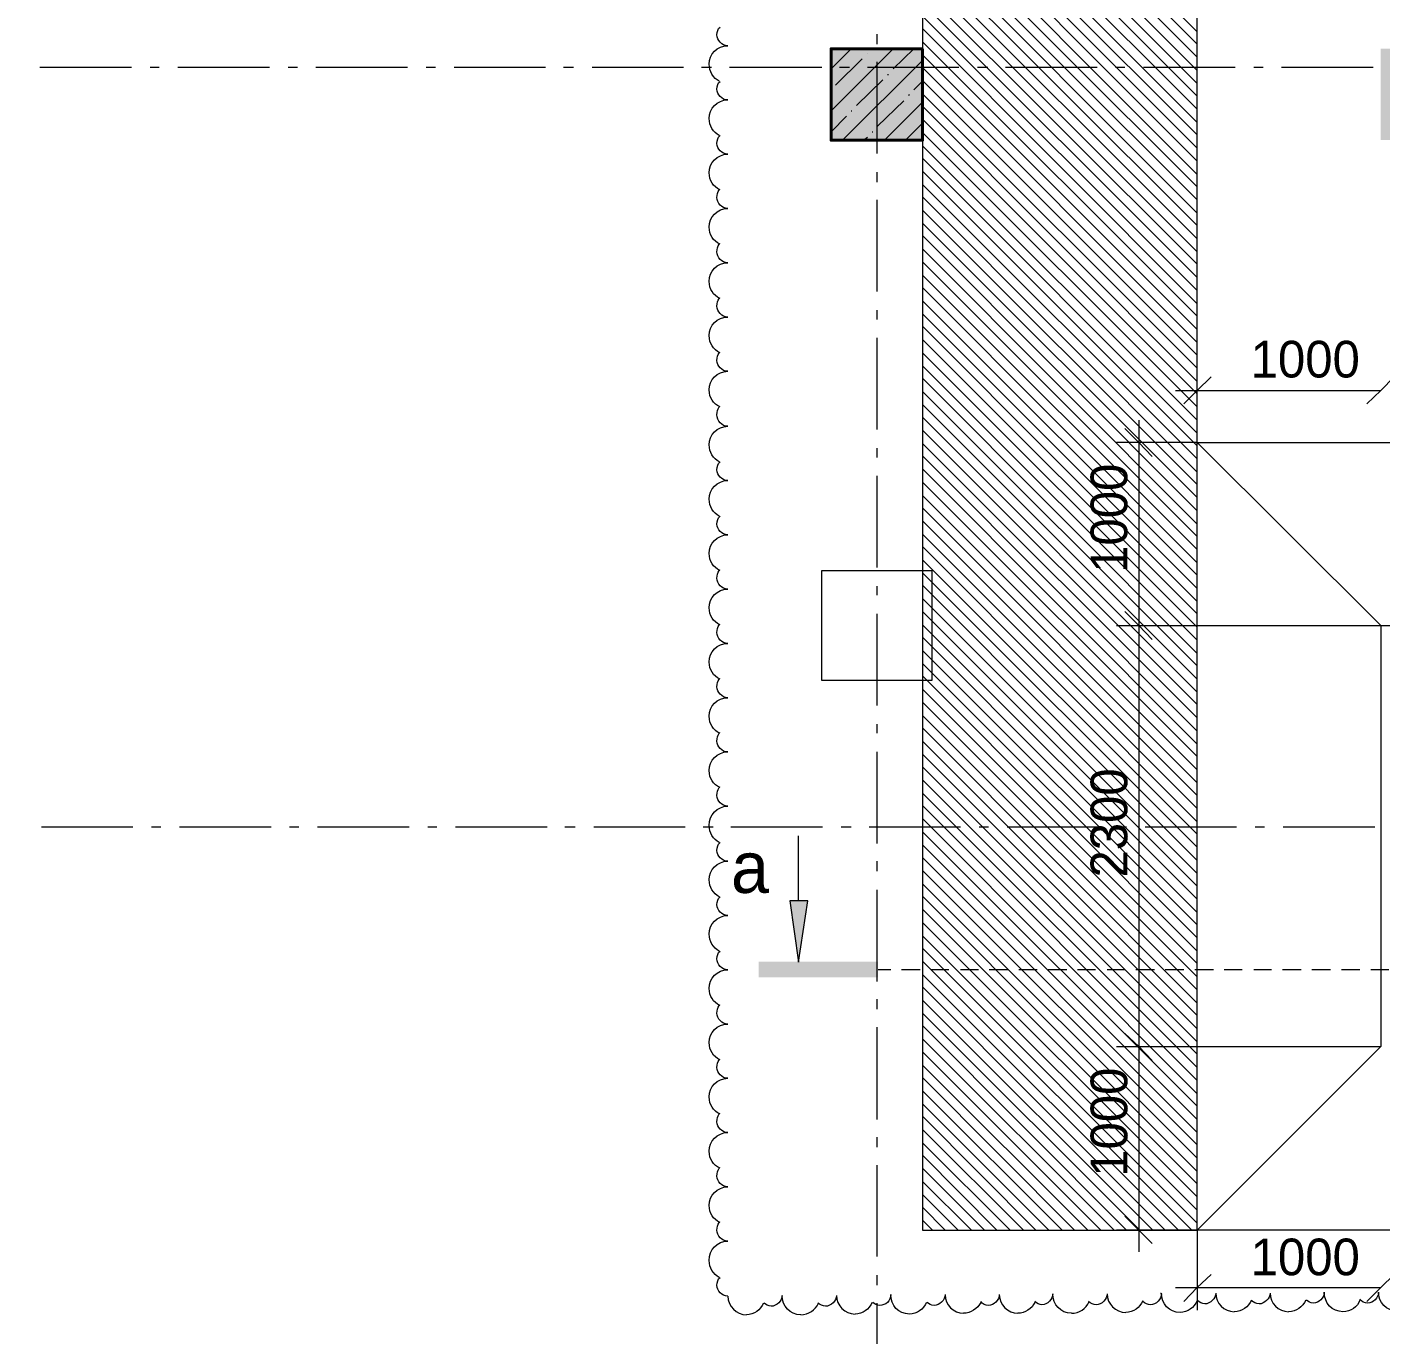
# Model space of a CAD drawing. Header units: millimetres. Extents: x -401725 to 250493, y 305116 to 802890.
# Drawn here: x -375120.402 to -375117.493, y 508976.235 to 508979.047 of the extents above; entities that cross this region are included whole.
import ezdxf

# ---------------------------------------------------------------- set-up
doc = ezdxf.new("R2010")
doc.units = ezdxf.units.MM
doc.layers.add('PDF _Геометрия', color=7, linetype='Continuous', true_color=0x1d1d1d)
doc.layers.add('PDF _Сплошная заливка', color=7, linetype='Continuous', true_color=0xffffff)
doc.layers.add('PDF _Текст', color=7, linetype='Continuous')

msp = doc.modelspace()

# ---------------------------------------------------------------- hatches: boundary and pattern name
at = {"layer": 'PDF _Сплошная заливка', "transparency": 33554559}
msp.add_hatch(color=7, dxfattribs=at).paths.add_polyline_path([(-375118.7271291417, 508977.1593575343), (-375118.7254625428, 508977.1693571273), (-375118.7621277175, 508977.1693571273), (-375118.7621277175, 508977.1576909354), (-375118.7604611187, 508977.1576909354), (-375118.7604611187, 508977.1460247434), (-375118.7587945198, 508977.1460247434), (-375118.7587945198, 508977.1343585515), (-375118.757127921, 508977.1343585515), (-375118.757127921, 508977.1226923596), (-375118.7554613221, 508977.1226923596), (-375118.7554613221, 508977.1110261676), (-375118.7537947233, 508977.1110261676), (-375118.7537947233, 508977.0976933768), (-375118.7521281245, 508977.0976933768), (-375118.7521281245, 508977.0860271849), (-375118.7504615256, 508977.0860271849), (-375118.7504615256, 508977.0743609929), (-375118.7487949267, 508977.0743609929), (-375118.7487949267, 508977.062694801), (-375118.7471283279, 508977.062694801), (-375118.7471283279, 508977.051028609), (-375118.7454617291, 508977.051028609), (-375118.7454617291, 508977.0393624171), (-375118.7437951302, 508977.0493620101), (-375118.7421285313, 508977.0610282021), (-375118.7404619325, 508977.0710277952), (-375118.7387953337, 508977.0826939872), (-375118.7371287348, 508977.0926935803), (-375118.7337955371, 508977.1160259641), (-375118.7321289383, 508977.1260255573), (-375118.7304623394, 508977.1376917492), (-375118.7287957405, 508977.1476913423)])

# ---------------------------------------------------------------- linework, layer by layer
at = {"layer": 'PDF _Геометрия', "color": 7, "lineweight": 9}
for points in [[(-375116.214727137, 508980.5354510808), (-375116.214727137, 508980.8121064899), (-375115.9780701004, 508980.8121064899), (-375115.9780701004, 508982.3620434202), (-375116.8713670839, 508982.3620434202), (-375116.8713670839, 508980.5354510808), (-375129.9025034907, 508980.5354510808), (-375129.9025034907, 508986.5202075506), (-375130.4224823318, 508986.5202075506), (-375130.4224823318, 508984.1769695677), (-375130.742469311, 508984.1769695677), (-375130.742469311, 508983.4686650565), (-375130.5441440478, 508983.4686650565), (-375130.5441440478, 508982.8786890637), (-375130.742469311, 508982.8786890637), (-375130.742469311, 508980.7721081175), (-375130.4224823318, 508980.7721081175), (-375130.4224823318, 508979.4921602008), (-375129.9025034907, 508979.4921602008), (-375129.9025034907, 508979.945475088), (-375118.4779683751, 508979.945475088), (-375118.4779683751, 508976.460616893), (-375117.8879923823, 508976.460616893), (-375117.8879923823, 508979.945475088)], [(-375118.5763943463, 508979.0321178831), (-375118.5763943463, 508979.010452098)], [(-375120.1780619624, 508978.9604507417), (-375120.3747206266, 508978.9604507417)], [(-375120.1180610129, 508978.9604507417), (-375120.1380601991, 508978.9604507417)], [(-375119.8813938037, 508978.9604507417), (-375120.078052468, 508978.9604507417)], [(-375119.8213945497, 508978.9604507417), (-375119.8413937359, 508978.9604507417)], [(-375119.5847273405, 508978.9604507417), (-375119.7813860048, 508978.9604507417)], [(-375119.5247280865, 508978.9604507417), (-375119.5447272726, 508978.9604507417)], [(-375119.2880608772, 508978.9604507417), (-375119.4847195416, 508978.9604507417)], [(-375119.2280616232, 508978.9604507417), (-375119.2497274083, 508978.9604507417)], [(-375118.991394414, 508978.9604507417), (-375119.1880530783, 508978.9604507417)], [(-375118.93139516, 508978.9604507417), (-375118.9530609451, 508978.9604507417)], [(-375118.6947279508, 508978.9604507417), (-375118.8930532139, 508978.9604507417)], [(-375118.6347270014, 508978.9604507417), (-375118.6563927864, 508978.9604507417)], [(-375118.3997280865, 508978.9604507417), (-375118.5963867508, 508978.9604507417)], [(-375118.5763943463, 508978.9721177814), (-375118.5763943463, 508978.7754591171)], [(-375118.3380605382, 508978.9604507417), (-375118.3597263232, 508978.9604507417)], [(-375118.1030616232, 508978.9604507417), (-375118.2997202876, 508978.9604507417)], [(-375118.0430606738, 508978.9604507417), (-375118.06305986, 508978.9604507417)], [(-375117.80639516, 508978.9604507417), (-375118.0030538243, 508978.9604507417)], [(-375117.7463942106, 508978.9604507417), (-375117.7663933968, 508978.9604507417)], [(-375117.5097270014, 508978.9604507417), (-375117.7063856657, 508978.9604507417)], [(-375118.5763943463, 508978.7354514199), (-375118.5763943463, 508978.7137856348)], [(-375118.5763943463, 508978.6754513182), (-375118.5763943463, 508978.4787926539)], [(-375118.5763943463, 508978.4387849567), (-375118.5763943463, 508978.4187857705)], [(-375118.5763943463, 508978.3787840072), (-375118.5763943463, 508978.182125343)], [(-375117.8880601991, 508978.153788924), (-375117.8880601991, 508978.2654510469), (-375117.8880601991, 508978.3137824135)], [(-375117.9347283577, 508978.2654510469), (-375117.4930796626, 508978.2654510469)], [(-375118.0130601991, 508978.2021177475), (-375118.0130601991, 508977.7604690522)], [(-375118.5763943463, 508978.1421176458), (-375118.5763943463, 508978.1221184595)], [(-375117.8880652853, 508978.1537846854), (-375118.0130601991, 508978.1537846854), (-375118.0613915657, 508978.1537846854)], [(-375117.8880601991, 508978.1537846854), (-375116.9430986512, 508978.1537846854), (-375116.9430986512, 508977.7604673568)], [(-375117.8880601991, 508976.4604507417), (-375117.8880601991, 508978.1537151731)], [(-375117.8880228999, 508978.1537685789), (-375117.4930389724, 508977.7604512504), (-375116.943061352, 508977.7604512504), (-375116.943061352, 508976.8554880749)], [(-375118.5763943463, 508978.082117544), (-375118.5763943463, 508977.8854588798)], [(-375118.5763943463, 508977.8454511825), (-375118.5763943463, 508977.8254519964)], [(-375118.5763943463, 508977.7854510808), (-375118.5763943463, 508977.5887924165)], [(-375118.0613915657, 508977.7604512504), (-375118.0130601991, 508977.7604512504), (-375118.0130601991, 508976.8554880749)], [(-375118.0130601991, 508977.7604512504), (-375117.493081358, 508977.7604512504)], [(-375117.4930610129, 508977.7604512504), (-375117.4930610129, 508976.8554880749), (-375117.8880449403, 508976.4605041475)], [(-375118.5763943463, 508977.5487847193), (-375118.5763943463, 508977.5287855331)], [(-375118.5763943463, 508977.4887846176), (-375118.5763943463, 508977.2921259533)], [(-375120.1747270692, 508977.3271177475), (-375120.3713857335, 508977.3271177475)], [(-375120.1147278152, 508977.3271177475), (-375120.1347270014, 508977.3271177475)], [(-375119.878060606, 508977.3271177475), (-375120.0747192703, 508977.3271177475)], [(-375119.818061352, 508977.3271177475), (-375119.8380605382, 508977.3271177475)], [(-375119.5813941428, 508977.3271177475), (-375119.7780528071, 508977.3271177475)], [(-375119.5213948888, 508977.3271177475), (-375119.541394075, 508977.3271177475)], [(-375119.2847276796, 508977.3271177475), (-375119.4813863438, 508977.3271177475)], [(-375119.2247267301, 508977.3271177475), (-375119.2463925152, 508977.3271177475)], [(-375118.9880612164, 508977.3271177475), (-375119.1847198806, 508977.3271177475)], [(-375118.9280619624, 508977.3271177475), (-375118.9497277474, 508977.3271177475)], [(-375118.693061352, 508977.3271177475), (-375118.8897200163, 508977.3271177475)], [(-375118.6313938037, 508977.3271177475), (-375118.6530595887, 508977.3271177475)], [(-375118.3963948888, 508977.3271177475), (-375118.593053553, 508977.3271177475)], [(-375118.3363939393, 508977.3271177475), (-375118.3563931255, 508977.3271177475)], [(-375118.0997267301, 508977.3271177475), (-375118.2963853944, 508977.3271177475)], [(-375118.0397274761, 508977.3271177475), (-375118.0597266623, 508977.3271177475)], [(-375117.8030619624, 508977.3271177475), (-375117.9997206266, 508977.3271177475)], [(-375117.7430610129, 508977.3271177475), (-375117.7630601991, 508977.3271177475)], [(-375117.5063938037, 508977.3271177475), (-375117.703052468, 508977.3271177475)], [(-375118.7447276118, 508977.1687840751), (-375118.7447276118, 508977.3087783784)], [(-375118.5763943463, 508977.2537840072), (-375118.5763943463, 508977.2321182222)], [(-375118.5763943463, 508977.1921181544), (-375118.5763943463, 508976.9954594901)], [(-375118.5763943463, 508976.957117544), (-375118.5763943463, 508976.935451759)], [(-375118.5763943463, 508976.89711829), (-375118.5763943463, 508976.6987930269)], [(-375118.0613915657, 508976.8554516233), (-375118.0130601991, 508976.8554516233), (-375118.0130601991, 508976.4138029281)], [(-375118.0130601991, 508976.8554516233), (-375117.493081358, 508976.8554516233)], [(-375118.5763943463, 508976.6604510808), (-375118.5763943463, 508976.6387852958)], [(-375118.5763943463, 508976.6004518268), (-375118.5763943463, 508976.4037931625)], [(-375117.8880652853, 508976.4604507417), (-375118.0130601991, 508976.4604507417), (-375118.0613915657, 508976.4604507417)], [(-375117.8880601991, 508976.4604456555), (-375117.8880601991, 508976.3371173406), (-375117.8880601991, 508976.2887859739)], [(-375116.5480604704, 508976.4604507417), (-375117.8880059456, 508976.4604507417)], [(-375118.5763943463, 508976.3637846176), (-375118.5763943463, 508976.3421188325)], [(-375117.9347283577, 508976.3371173406), (-375117.4930796626, 508976.3371173406)], [(-375118.5763943463, 508976.3037836681), (-375118.5763943463, 508976.1071250039)]]:
    msp.add_lwpolyline(points, dxfattribs=at)
at = {"layer": 'PDF _Геометрия', "color": 9, "lineweight": 9, "true_color": 0xc3c3c3}
for points in [[(-375117.8880601991, 508979.0371176797), (-375118.478036192, 508979.6287602714)], [(-375117.8880601991, 508979.0104512504), (-375118.478036192, 508979.6004272432)], [(-375117.8880601991, 508978.9821182222), (-375118.478036192, 508979.572094215)], [(-375117.8880601991, 508978.9537843463), (-375118.478036192, 508979.5437603391)], [(-375117.8880601991, 508978.9254513182), (-375118.478036192, 508979.5170939098)], [(-375117.8880601991, 508978.8987848889), (-375118.478036192, 508979.4887608817)], [(-375117.8880601991, 508978.870451013), (-375118.478036192, 508979.4604270058)], [(-375117.8880601991, 508978.8421179848), (-375118.478036192, 508979.4337605765)], [(-375117.8880601991, 508978.8154515555), (-375118.478036192, 508979.4054275483)], [(-375117.8880601991, 508978.7871176797), (-375118.478036192, 508979.3770936725)], [(-375117.8880601991, 508978.7587846515), (-375118.478036192, 508979.3504272432)], [(-375117.8880601991, 508978.7304516233), (-375118.478036192, 508979.322094215)], [(-375117.8880601991, 508978.7037843463), (-375118.478036192, 508979.2937603391)], [(-375117.8880601991, 508978.6754513182), (-375118.478036192, 508979.265427311)], [(-375117.8880601991, 508978.64711829), (-375118.478036192, 508979.2387608817)], [(-375117.8880601991, 508978.620451013), (-375118.478036192, 508979.2104270058)], [(-375117.8880601991, 508978.5921179848), (-375118.478036192, 508979.1820939777)], [(-375117.8880601991, 508978.5637849567), (-375118.478036192, 508979.1554275483)], [(-375117.8880601991, 508978.5371176797), (-375118.478036192, 508979.1270936725)], [(-375117.8880601991, 508978.5087846515), (-375118.478036192, 508979.0987606443)], [(-375117.8880601991, 508978.4804516233), (-375118.478036192, 508979.0704276162)], [(-375117.8880601991, 508978.4521177475), (-375118.478036192, 508979.0437603391)], [(-375117.8880601991, 508978.4254513182), (-375118.478036192, 508979.015427311)], [(-375117.8880601991, 508978.39711829), (-375118.478036192, 508978.9870942829)], [(-375117.8880601991, 508978.3687844141), (-375118.478036192, 508978.9604270058)], [(-375117.8880601991, 508978.3421179848), (-375118.478036192, 508978.9320939777)], [(-375117.8880601991, 508978.3137849567), (-375118.478036192, 508978.9037609495)], [(-375117.8880601991, 508978.2854510808), (-375118.478036192, 508978.8770936725)], [(-375117.8880601991, 508978.2587846515), (-375118.478036192, 508978.8487606443)], [(-375117.8880601991, 508978.2304516233), (-375118.478036192, 508978.8204276162)], [(-375117.8880601991, 508978.2021177475), (-375118.478036192, 508978.7920937403)], [(-375117.8880601991, 508978.1737847193), (-375118.478036192, 508978.765427311)], [(-375117.8880601991, 508978.14711829), (-375118.478036192, 508978.7370942829)], [(-375117.8880601991, 508978.1187844141), (-375118.478036192, 508978.708760407)], [(-375117.8880601991, 508978.090451386), (-375118.478036192, 508978.6820939777)], [(-375117.8880601991, 508978.0637849567), (-375118.478036192, 508978.6537609495)], [(-375117.8880601991, 508978.0354510808), (-375118.478036192, 508978.6254270736)], [(-375117.8880601991, 508978.0071180526), (-375118.478036192, 508978.5987606443)], [(-375117.8880601991, 508977.9787841768), (-375118.478036192, 508978.5704267684)], [(-375117.8880601991, 508977.9521177475), (-375118.478036192, 508978.5420937403)], [(-375117.8880601991, 508977.9237847193), (-375118.478036192, 508978.5137607122)], [(-375117.8880601991, 508977.8954508434), (-375118.478036192, 508978.4870934351)], [(-375117.8880601991, 508977.8687844141), (-375118.478036192, 508978.458760407)], [(-375117.8880601991, 508977.840451386), (-375118.478036192, 508978.4304273788)], [(-375117.8880601991, 508977.8121175101), (-375118.478036192, 508978.4037601018)], [(-375117.8880601991, 508977.7854510808), (-375118.478036192, 508978.3754270736)], [(-375117.8880601991, 508977.7571180526), (-375118.478036192, 508978.3470940455)], [(-375117.8880601991, 508977.7287841768), (-375118.478036192, 508978.3187601696)], [(-375117.8880601991, 508977.7004511486), (-375118.478036192, 508978.2920937403)], [(-375117.8880601991, 508977.6737847193), (-375118.478036192, 508978.2637607122)], [(-375117.8880601991, 508977.6454508434), (-375118.478036192, 508978.2354268363)], [(-375117.8880601991, 508977.6171178153), (-375118.478036192, 508978.208760407)], [(-375117.8880601991, 508977.590451386), (-375118.478036192, 508978.1804273788)], [(-375117.8880601991, 508977.5621175101), (-375118.478036192, 508978.1520935029)], [(-375117.8880601991, 508977.5337844819), (-375118.478036192, 508978.1254270736)], [(-375117.8880601991, 508977.5054514538), (-375118.478036192, 508978.0970940455)], [(-375117.8880601991, 508977.4787841768), (-375118.478036192, 508978.0687601696)], [(-375117.8880601991, 508977.4504511486), (-375118.478036192, 508978.0404271415)], [(-375117.8880601991, 508977.4221181205), (-375118.478036192, 508978.0137607122)], [(-375117.8880601991, 508977.3954508434), (-375118.478036192, 508977.9854268363)], [(-375117.8880601991, 508977.3671178153), (-375118.478036192, 508977.9570938081)], [(-375117.8880601991, 508977.3387847871), (-375118.478036192, 508977.9304273788)], [(-375117.8880601991, 508977.3121175101), (-375118.478036192, 508977.9020935029)], [(-375117.8880601991, 508977.2837844819), (-375118.478036192, 508977.8737604748)], [(-375117.8880601991, 508977.2554514538), (-375118.478036192, 508977.8470940455)], [(-375117.8880601991, 508977.2271175779), (-375118.478036192, 508977.8187601696)], [(-375117.8880601991, 508977.2004511486), (-375118.478036192, 508977.7904271415)], [(-375117.8880601991, 508977.1721181205), (-375118.478036192, 508977.7620941133)], [(-375117.8880601991, 508977.1437842446), (-375118.478036192, 508977.7354268363)], [(-375117.8880601991, 508977.1171178153), (-375118.478036192, 508977.7070938081)], [(-375117.8880601991, 508977.0887847871), (-375118.478036192, 508977.67876078)], [(-375117.8880601991, 508977.0604509113), (-375118.478036192, 508977.6520935029)], [(-375117.8880601991, 508977.0337844819), (-375118.478036192, 508977.6237604748)], [(-375117.8880601991, 508977.0054506061), (-375118.478036192, 508977.5954265989)], [(-375117.8880601991, 508976.9771184257), (-375118.478036192, 508977.5670944185)], [(-375117.8880601991, 508976.9487845498), (-375118.478036192, 508977.5404271415)], [(-375117.8880601991, 508976.9221172727), (-375118.478036192, 508977.5120932656)], [(-375117.8880601991, 508976.8937850923), (-375118.478036192, 508977.4837610851)], [(-375117.8880601991, 508976.8654512165), (-375118.478036192, 508977.4570938081)], [(-375117.8880601991, 508976.8387839394), (-375118.478036192, 508977.4287599323)], [(-375117.8880601991, 508976.810451759), (-375118.478036192, 508977.4004277518)], [(-375117.8880601991, 508976.7821178831), (-375118.478036192, 508977.3737604748)], [(-375117.8880601991, 508976.7537840072), (-375118.478036192, 508977.3454265989)], [(-375117.8880601991, 508976.7271184257), (-375118.478036192, 508977.3170944185)], [(-375117.8880601991, 508976.6987845498), (-375118.478036192, 508977.2887605426)], [(-375117.8880601991, 508976.6704506739), (-375118.478036192, 508977.2620932656)], [(-375117.8880601991, 508976.6437850923), (-375118.478036192, 508977.2337610851)], [(-375117.8880601991, 508976.6154512165), (-375118.478036192, 508977.2054272093)], [(-375117.8880601991, 508976.5871173406), (-375118.478036192, 508977.1787599323)], [(-375117.8880601991, 508976.560451759), (-375118.478036192, 508977.1504277518)], [(-375117.8880601991, 508976.5321178831), (-375118.478036192, 508977.122093876)], [(-375117.8880601991, 508976.5037840072), (-375118.478036192, 508977.0937600001)], [(-375117.8880601991, 508976.4754518268), (-375118.478036192, 508977.0670944185)], [(-375117.8997280865, 508976.4604507417), (-375118.4780378874, 508977.0387605426)], [(-375117.9280619624, 508976.4604507417), (-375118.4780395828, 508977.0104283622)], [(-375117.9563941428, 508976.4604507417), (-375118.4780395828, 508976.9837627806)], [(-375117.9830614198, 508976.4604507417), (-375118.4780412782, 508976.9554306001)], [(-375118.0113952957, 508976.4604507417), (-375118.4780429736, 508976.9270984197)], [(-375118.0397274761, 508976.4604507417), (-375118.4780429736, 508976.9004328381)], [(-375118.0663947531, 508976.4604507417), (-375118.478044669, 508976.8721006576)], [(-375118.094728629, 508976.4604507417), (-375118.4780463644, 508976.8437684772)], [(-375118.1230608094, 508976.4604507417), (-375118.4780463644, 508976.8154362967)], [(-375118.1513946853, 508976.4604507417), (-375118.4780480599, 508976.7887707151)], [(-375118.1780619624, 508976.4604507417), (-375118.4780497553, 508976.7604385347)], [(-375118.2063941428, 508976.4604507417), (-375118.4780497553, 508976.7321063543)], [(-375118.2613952957, 508976.4604507417), (-375118.4780531462, 508976.6771085922)], [(-375118.2347280186, 508976.4604507417), (-375118.4780514507, 508976.7054407726)], [(-375118.2897274761, 508976.4604507417), (-375118.4780531462, 508976.6487764118)], [(-375118.318061352, 508976.4604507417), (-375118.4780548416, 508976.6221108302)], [(-375118.344728629, 508976.4604507417), (-375118.478056537, 508976.5937786497)], [(-375118.3730608094, 508976.4604507417), (-375118.478056537, 508976.5654464692)], [(-375118.4013946853, 508976.4604507417), (-375118.4780582324, 508976.5371142888)], [(-375118.4297268658, 508976.4604507417), (-375118.4780582324, 508976.5104487072)], [(-375118.4563941428, 508976.4604507417), (-375118.4780599278, 508976.4821165267)]]:
    msp.add_lwpolyline(points, dxfattribs=at)
at = {"layer": 'PDF _Геометрия', "color": 1, "lineweight": 9}
for points in [[(-375118.8963948888, 508979.0071146618), (-375118.8963948888, 508979.0071146618)], [(-375118.8963948888, 508978.8904485038), (-375118.8963948888, 508978.8904485038)], [(-375118.8963948888, 508978.773781498), (-375118.8963948888, 508978.773781498)], [(-375118.8963948888, 508978.6571144923), (-375118.8963948888, 508978.6571144923)], [(-375118.8963948888, 508978.5404483342), (-375118.8963948888, 508978.5404483342)], [(-375118.8963948888, 508978.4237813285), (-375118.8963948888, 508978.4237813285)], [(-375118.8963948888, 508978.3071151704), (-375118.8963948888, 508978.3071151704)], [(-375118.8963948888, 508978.1887815658), (-375118.8963948888, 508978.1887815658)], [(-375118.8963948888, 508978.0721145601), (-375118.8963948888, 508978.0721145601)], [(-375118.8963948888, 508977.9554475544), (-375118.8963948888, 508977.9554475544)], [(-375118.8963948888, 508977.8387813963), (-375118.8963948888, 508977.8387813963)], [(-375118.8963948888, 508977.7221143905), (-375118.8963948888, 508977.7221143905)], [(-375118.8963948888, 508977.6054482325), (-375118.8963948888, 508977.6054482325)], [(-375118.8963948888, 508977.4887812267), (-375118.8963948888, 508977.4887812267)], [(-375118.8963948888, 508977.372114221), (-375118.8963948888, 508977.372114221)], [(-375118.8963948888, 508977.2537814641), (-375118.8963948888, 508977.2537814641)], [(-375118.8963948888, 508977.1371144584), (-375118.8963948888, 508977.1371144584)], [(-375118.8963948888, 508977.0204483003), (-375118.8963948888, 508977.0204483003)], [(-375118.8963948888, 508976.9037812946), (-375118.8963948888, 508976.9037812946)], [(-375118.8963948888, 508976.7871142888), (-375118.8963948888, 508976.7871142888)], [(-375118.8963948888, 508976.6704489785), (-375118.8963948888, 508976.6704489785)], [(-375118.8963948888, 508976.5537819727), (-375118.8963948888, 508976.5537819727)], [(-375118.8963948888, 508976.437114967), (-375118.8963948888, 508976.437114967)], [(-375118.8963914979, 508976.3187830578), (-375118.8963914979, 508976.3187830578)], [(-375118.5463921761, 508976.3221179509), (-375118.5463921761, 508976.3221179509)]]:
    msp.add_lwpolyline(points, dxfattribs=at)
at = {"layer": 'PDF _Геометрия', "lineweight": 9}
for points in [[(-375118.6747270692, 508978.957117544), (-375118.6313954991, 508979.0004491141)], [(-375118.6747270692, 508978.8671178153), (-375118.5413991612, 508979.0004457233)], [(-375118.6647274761, 508978.9221181205), (-375118.6080631152, 508978.9787824813)], [(-375118.6497280865, 508978.8037845159), (-375118.4780684049, 508978.9754441974)], [(-375118.5963935324, 508978.9904512165), (-375118.5963935324, 508978.9904512165)], [(-375118.541394075, 508978.957117544), (-375118.496395906, 508979.0004491141)], [(-375118.6197276118, 508978.8787840072), (-375118.5630632509, 508978.9337817693)], [(-375118.5530619624, 508978.945451352), (-375118.5513953635, 508978.945451352)], [(-375118.4963942106, 508978.9121176797), (-375118.4780616232, 508978.930450267)], [(-375118.5747277474, 508978.8337841429), (-375118.5180633865, 508978.8887819049)], [(-375118.5080604025, 508978.9004514877), (-375118.5063938037, 508978.9021180866)], [(-375118.6313938037, 508978.8671178153), (-375118.6297272049, 508978.8671178153)], [(-375118.5597283577, 508978.8037845159), (-375118.4780650141, 508978.8854478595)], [(-375118.6747270692, 508978.8221179509), (-375118.6413950922, 508978.8554499279)], [(-375118.5147284933, 508978.8037845159), (-375118.4780633186, 508978.8404496906)], [(-375118.6047282221, 508978.8037845159), (-375118.5963952278, 508978.8104509113)], [(-375118.5863939393, 508978.8221179509), (-375118.5847273405, 508978.8221179509)]]:
    msp.add_lwpolyline(points, dxfattribs=at)
at = {"layer": 'PDF _Геометрия', "color": 7, "lineweight": 40}
msp.add_lwpolyline([(-375118.4780616232, 508979.0004508095), (-375118.6747202876, 508979.0004508095), (-375118.6747202876, 508978.8037921453), (-375118.4780616232, 508978.8037921453)], close=True, dxfattribs=at)
at = {"layer": 'PDF _Геометрия', "color": 7, "lineweight": 18}
for points in [[(-375117.8580614198, 508978.2954498262), (-375117.8880601991, 508978.2654510469), (-375117.9163923796, 508978.2371188665)], [(-375117.4647288325, 508978.2954498262), (-375117.4930610129, 508978.2654510469), (-375117.5230597922, 508978.2371188665)], [(-375117.9847280186, 508978.1237859061), (-375118.0130601991, 508978.1537846854), (-375118.0430589784, 508978.1837834647)], [(-375117.9847280186, 508977.7304524711), (-375118.0130601991, 508977.7604512504), (-375118.0430589784, 508977.7904500297)], [(-375117.9847280186, 508976.825452844), (-375118.0130601991, 508976.8554516233), (-375118.0430589784, 508976.8837838038)], [(-375117.9847280186, 508976.4321185613), (-375118.0130601991, 508976.4604507417), (-375118.0430589784, 508976.490449521)], [(-375117.8580614198, 508976.365449521), (-375117.8880601991, 508976.3371173406), (-375117.9163923796, 508976.3071185613)], [(-375117.4647288325, 508976.365449521), (-375117.4930610129, 508976.3371173406), (-375117.5230597922, 508976.3071185613)]]:
    msp.add_lwpolyline(points, dxfattribs=at)
at = {"layer": 'PDF _Геометрия', "color": 7, "lineweight": 9}
for points in [[(-375118.4580607417, 508977.8787840072), (-375118.4580607417, 508977.6421269706), (-375118.6947177783, 508977.6421269706), (-375118.6947177783, 508977.8787840072)], [(-375118.7247267301, 508977.1687840751), (-375118.7630585037, 508977.1687840751), (-375118.7447259163, 508977.0371227659)]]:
    msp.add_lwpolyline(points, close=True, dxfattribs=at)
at = {"layer": 'PDF _Геометрия', "color": 8, "lineweight": 9, "true_color": 0x808080}
for points in [[(-375118.5463938715, 508977.0204508434), (-375118.5730594531, 508977.0204508434)], [(-375118.4830614198, 508977.0204508434), (-375118.5230597922, 508977.0204508434)], [(-375118.4213938715, 508977.0204508434), (-375118.4597256451, 508977.0204508434)], [(-375118.3580614198, 508977.0204508434), (-375118.3963931933, 508977.0204508434)], [(-375118.2947272726, 508977.0204508434), (-375118.3347256451, 508977.0204508434)], [(-375118.231394821, 508977.0204508434), (-375118.2713931933, 508977.0204508434)], [(-375118.1680606738, 508977.0204508434), (-375118.2080590462, 508977.0204508434)], [(-375118.106394821, 508977.0204508434), (-375118.1447265945, 508977.0204508434)], [(-375118.0430606738, 508977.0204508434), (-375118.0813924473, 508977.0204508434)], [(-375117.9797282221, 508977.0204508434), (-375118.0197265945, 508977.0204508434)], [(-375117.916394075, 508977.0204508434), (-375117.9563924473, 508977.0204508434)], [(-375117.8530616232, 508977.0204508434), (-375117.8930599957, 508977.0204508434)], [(-375117.791394075, 508977.0204508434), (-375117.8297258485, 508977.0204508434)], [(-375117.7280616232, 508977.0204508434), (-375117.7663933968, 508977.0204508434)], [(-375117.6647274761, 508977.0204508434), (-375117.7047258485, 508977.0204508434)], [(-375117.6013950244, 508977.0204508434), (-375117.6413933968, 508977.0204508434)], [(-375117.5380608772, 508977.0204508434), (-375117.5780592497, 508977.0204508434)], [(-375117.4763950244, 508977.0204508434), (-375117.5147267979, 508977.0204508434)]]:
    msp.add_lwpolyline(points, dxfattribs=at)
at = {"layer": 'PDF _Геометрия', "color": 1, "lineweight": 9}
for centre, radius, start, end in [((-375118.8558402634, 508976.3193359199), 0.04055500310806002, 180.7811033107729, 269.2188966892271), ((-375118.7398688609, 508976.3208907395), 0.04210629606916252, 270.1942341033404, 336.0284498208824), ((-375118.6225062519, 508976.3210042142), 0.04055500310806872, 180.7811033107729, 269.2188966892271), ((-375118.3891739358, 508976.3226708131), 0.04055500310844339, 180.7811033107729, 269.2188966892271), ((-375118.2725069301, 508976.3226708131), 0.04055500310769002, 180.7811033107729, 269.2188966858923), ((-375118.1582021264, 508976.3242239372), 0.04210629606674658, 270.1942341000054, 336.0284498239299), ((-375118.0408395174, 508976.3243374119), 0.04055500310872355, 180.7811033107729, 269.2188966858923), ((-375117.8075072013, 508976.3260040107), 0.04055500310909817, 180.7811033141077, 269.2188966858923), ((-375117.6908401956, 508976.3260040107), 0.04055500310834125, 180.7811033107729, 269.2188966858923)]:
    msp.add_arc(centre, radius, start, end, dxfattribs=at)
for points in [[(-375118.9197272726, 508979.0304470457), (-375118.9197272726, 508979.0371134411), (-375118.9180606738, 508979.0437798365), (-375118.9130608772, 508979.0471130342)], [(-375118.9363932612, 508978.9671162894), (-375118.9363932612, 508978.9887820745), (-375118.9197272726, 508979.0071146618), (-375118.8963948888, 508979.0071146618)], [(-375118.8963948888, 508979.0071146618), (-375118.9097276796, 508979.0071146618), (-375118.9197272726, 508979.0187808538), (-375118.9197272726, 508979.0304470457)], [(-375118.9147274761, 508978.9304511147), (-375118.9280602669, 508978.9371175101), (-375118.9363932612, 508978.9521168998), (-375118.9363932612, 508978.9671162894)], [(-375118.9197272726, 508978.9137808877), (-375118.9197272726, 508978.9204472831), (-375118.9180606738, 508978.9271136785), (-375118.9130608772, 508978.9304468762)], [(-375118.9363932612, 508978.8504501313), (-375118.9363932612, 508978.8721159164), (-375118.9197272726, 508978.8904485038), (-375118.8963948888, 508978.8904485038)], [(-375118.8963948888, 508978.8904485038), (-375118.9097276796, 508978.8904485038), (-375118.9197272726, 508978.9021146957), (-375118.9197272726, 508978.9137808877)], [(-375118.9147274761, 508978.8137849567), (-375118.9280602669, 508978.820451352), (-375118.9363932612, 508978.8354507417), (-375118.9363932612, 508978.8504501313)], [(-375118.9197272726, 508978.7971138819), (-375118.9197272726, 508978.8037802773), (-375118.9180606738, 508978.8104466727), (-375118.9130608772, 508978.8137798704)], [(-375118.9363932612, 508978.7337831256), (-375118.9363932612, 508978.7554489106), (-375118.9197272726, 508978.773781498), (-375118.8963948888, 508978.773781498)], [(-375118.8963948888, 508978.773781498), (-375118.9097276796, 508978.773781498), (-375118.9197272726, 508978.7854476899), (-375118.9197272726, 508978.7971138819)], [(-375118.9130608772, 508978.6971179509), (-375118.9280602669, 508978.7037843463), (-375118.9363932612, 508978.7171171371), (-375118.9363932612, 508978.7337831256)], [(-375118.9197272726, 508978.6804468762), (-375118.9197272726, 508978.6871132716), (-375118.9180606738, 508978.6921130681), (-375118.9147274761, 508978.6971128646)], [(-375118.9363932612, 508978.6171161199), (-375118.9363932612, 508978.6387819049), (-375118.9197272726, 508978.6571144923), (-375118.8963948888, 508978.6571144923)], [(-375118.8963948888, 508978.6571144923), (-375118.9097276796, 508978.6571144923), (-375118.9197272726, 508978.6687806842), (-375118.9197272726, 508978.6804468762)], [(-375118.9130608772, 508978.5804509452), (-375118.9280602669, 508978.5871173406), (-375118.9363932612, 508978.6004501313), (-375118.9363932612, 508978.6171161199)], [(-375118.9197272726, 508978.5637807181), (-375118.9197272726, 508978.5704471135), (-375118.9180606738, 508978.5754469101), (-375118.9147274761, 508978.5804467066)], [(-375118.9363932612, 508978.5004499618), (-375118.9363932612, 508978.5221157469), (-375118.9197272726, 508978.5404483342), (-375118.8963948888, 508978.5404483342)], [(-375118.8963948888, 508978.5404483342), (-375118.9097276796, 508978.5404483342), (-375118.9197272726, 508978.5521145262), (-375118.9197272726, 508978.5637807181)], [(-375118.9130608772, 508978.4637847871), (-375118.9280602669, 508978.4704511825), (-375118.9363932612, 508978.4837839733), (-375118.9363932612, 508978.5004499618)], [(-375118.9197272726, 508978.4471137124), (-375118.9197272726, 508978.4537801078), (-375118.9180606738, 508978.4587799043), (-375118.9147274761, 508978.4637797009)], [(-375118.9363932612, 508978.3837829561), (-375118.9363932612, 508978.4054487411), (-375118.9197272726, 508978.4237813285), (-375118.8963948888, 508978.4237813285)], [(-375118.8963948888, 508978.4237813285), (-375118.9097276796, 508978.4237813285), (-375118.9197272726, 508978.4354475204), (-375118.9197272726, 508978.4471137124)], [(-375118.9130608772, 508978.3471177814), (-375118.9280602669, 508978.3537841768), (-375118.9363932612, 508978.3671169676), (-375118.9363932612, 508978.3837829561)], [(-375118.9197272726, 508978.3304475544), (-375118.9197272726, 508978.3371139497), (-375118.9180606738, 508978.3421137463), (-375118.9147274761, 508978.3471135428)], [(-375118.9363932612, 508978.267116798), (-375118.9363932612, 508978.2887825831), (-375118.9197272726, 508978.3071151704), (-375118.8963948888, 508978.3071151704)], [(-375118.8963948888, 508978.3071151704), (-375118.9097276796, 508978.3071151704), (-375118.9197272726, 508978.3187813624), (-375118.9197272726, 508978.3304475544)], [(-375118.9130608772, 508978.2304516233), (-375118.9280602669, 508978.2371180187), (-375118.9363932612, 508978.2504508095), (-375118.9363932612, 508978.267116798)], [(-375118.9197272726, 508978.2137805486), (-375118.9197272726, 508978.220446944), (-375118.9180606738, 508978.2254467405), (-375118.9147274761, 508978.2304465371)], [(-375118.8963948888, 508978.1887815658), (-375118.9097276796, 508978.1887815658), (-375118.9197272726, 508978.2004477578), (-375118.9197272726, 508978.2137805486)], [(-375118.9363932612, 508978.1487831934), (-375118.9363932612, 508978.1704489785), (-375118.9197272726, 508978.1887815658), (-375118.8963948888, 508978.1887815658)], [(-375118.9147274761, 508978.1121180187), (-375118.9280602669, 508978.1187844141), (-375118.9363932612, 508978.1337838038), (-375118.9363932612, 508978.1487831934)], [(-375118.9197272726, 508978.095446944), (-375118.9197272726, 508978.1021133394), (-375118.9180606738, 508978.1087797348), (-375118.9130608772, 508978.1121129325)], [(-375118.8963948888, 508978.0721145601), (-375118.9097276796, 508978.0721145601), (-375118.9197272726, 508978.083780752), (-375118.9197272726, 508978.095446944)], [(-375118.9363932612, 508978.0321161877), (-375118.9363932612, 508978.0537819727), (-375118.9197272726, 508978.0721145601), (-375118.8963948888, 508978.0721145601)], [(-375118.9147274761, 508977.995451013), (-375118.9280602669, 508978.0021174084), (-375118.9363932612, 508978.017116798), (-375118.9363932612, 508978.0321161877)], [(-375118.9197272726, 508977.9787799382), (-375118.9197272726, 508977.9854463337), (-375118.9180606738, 508977.992112729), (-375118.9130608772, 508977.9954459267)], [(-375118.8963948888, 508977.9554475544), (-375118.9097276796, 508977.9554475544), (-375118.9197272726, 508977.9671137463), (-375118.9197272726, 508977.9787799382)], [(-375118.9363932612, 508977.9154491819), (-375118.9363932612, 508977.937114967), (-375118.9197272726, 508977.9554475544), (-375118.8963948888, 508977.9554475544)], [(-375118.9130608772, 508977.8787840072), (-375118.9280602669, 508977.8854504026), (-375118.9363932612, 508977.8987831934), (-375118.9363932612, 508977.9154491819)], [(-375118.9197272726, 508977.8621137802), (-375118.9197272726, 508977.8687801756), (-375118.9180606738, 508977.8737799721), (-375118.9147274761, 508977.8787797687)], [(-375118.8963948888, 508977.8387813963), (-375118.9097276796, 508977.8387813963), (-375118.9197272726, 508977.8504475883), (-375118.9197272726, 508977.8621137802)], [(-375118.9363932612, 508977.7987830239), (-375118.9363932612, 508977.820448809), (-375118.9197272726, 508977.8387813963), (-375118.8963948888, 508977.8387813963)], [(-375118.9130608772, 508977.7621178492), (-375118.9280602669, 508977.7687842446), (-375118.9363932612, 508977.7821170354), (-375118.9363932612, 508977.7987830239)], [(-375118.9197272726, 508977.7454467744), (-375118.9197272726, 508977.7521131698), (-375118.9180606738, 508977.7571129664), (-375118.9147274761, 508977.762112763)], [(-375118.8963948888, 508977.7221143905), (-375118.9097276796, 508977.7221143905), (-375118.9197272726, 508977.7337805825), (-375118.9197272726, 508977.7454467744)], [(-375118.9363932612, 508977.6821160181), (-375118.9363932612, 508977.7037818032), (-375118.9197272726, 508977.7221143905), (-375118.8963948888, 508977.7221143905)], [(-375118.9130608772, 508977.6454508434), (-375118.9280602669, 508977.6521172388), (-375118.9363932612, 508977.6654500297), (-375118.9363932612, 508977.6821160181)], [(-375118.9197272726, 508977.6287806164), (-375118.9197272726, 508977.6354470118), (-375118.9180606738, 508977.6404468084), (-375118.9147274761, 508977.6454466049)], [(-375118.8963948888, 508977.6054482325), (-375118.9097276796, 508977.6054482325), (-375118.9197272726, 508977.6171144245), (-375118.9197272726, 508977.6287806164)], [(-375118.9363932612, 508977.5654498601), (-375118.9363932612, 508977.5871156452), (-375118.9197272726, 508977.6054482325), (-375118.8963948888, 508977.6054482325)], [(-375118.9130608772, 508977.5287846854), (-375118.9280602669, 508977.5354510808), (-375118.9363932612, 508977.5487838716), (-375118.9363932612, 508977.5654498601)], [(-375118.9197272726, 508977.5121136106), (-375118.9197272726, 508977.518780006), (-375118.9180606738, 508977.5237798026), (-375118.9147274761, 508977.5287795991)], [(-375118.8963948888, 508977.4887812267), (-375118.9097276796, 508977.4887812267), (-375118.9197272726, 508977.5004474187), (-375118.9197272726, 508977.5121136106)], [(-375118.9363932612, 508977.4487828544), (-375118.9363932612, 508977.4704486394), (-375118.9197272726, 508977.4887812267), (-375118.8963948888, 508977.4887812267)], [(-375118.9130608772, 508977.4121176797), (-375118.9280602669, 508977.4187840751), (-375118.9363932612, 508977.4321168659), (-375118.9363932612, 508977.4487828544)], [(-375118.9197272726, 508977.3954466049), (-375118.9197272726, 508977.4021130003), (-375118.9180606738, 508977.4071127968), (-375118.9147274761, 508977.4121125934)], [(-375118.8963948888, 508977.372114221), (-375118.9097276796, 508977.372114221), (-375118.9197272726, 508977.383780413), (-375118.9197272726, 508977.3954466049)], [(-375118.9363932612, 508977.3304492498), (-375118.9363932612, 508977.3537816337), (-375118.9197272726, 508977.372114221), (-375118.8963948888, 508977.372114221)], [(-375118.9147274761, 508977.2937840751), (-375118.9280602669, 508977.3004504705), (-375118.9363932612, 508977.3154498601), (-375118.9363932612, 508977.3304492498)], [(-375118.9197272726, 508977.277113848), (-375118.9197272726, 508977.2837802434), (-375118.9180606738, 508977.2904466388), (-375118.9130608772, 508977.2937798365)], [(-375118.8963948888, 508977.2537814641), (-375118.9097276796, 508977.2537814641), (-375118.9197272726, 508977.265447656), (-375118.9197272726, 508977.277113848)], [(-375118.9363932612, 508977.2137830917), (-375118.9363932612, 508977.2354488767), (-375118.9197272726, 508977.2537814641), (-375118.8963948888, 508977.2537814641)], [(-375118.9147274761, 508977.177117917), (-375118.9280602669, 508977.1837843124), (-375118.9363932612, 508977.198783702), (-375118.9363932612, 508977.2137830917)], [(-375118.9197272726, 508977.1604468423), (-375118.9197272726, 508977.1671132377), (-375118.9180606738, 508977.1737796331), (-375118.9130608772, 508977.1771128307)], [(-375118.8963948888, 508977.1371144584), (-375118.9097276796, 508977.1371144584), (-375118.9197272726, 508977.1487806503), (-375118.9197272726, 508977.1604468423)], [(-375118.9363932612, 508977.0971160859), (-375118.9363932612, 508977.118781871), (-375118.9197272726, 508977.1371144584), (-375118.8963948888, 508977.1371144584)], [(-375118.9147274761, 508977.0604509113), (-375118.9280602669, 508977.0671173066), (-375118.9363932612, 508977.0821166963), (-375118.9363932612, 508977.0971160859)], [(-375118.9197272726, 508977.0437806842), (-375118.9197272726, 508977.0504470796), (-375118.9180606738, 508977.057113475), (-375118.9130608772, 508977.0604466727)], [(-375118.8963948888, 508977.0204483003), (-375118.9097276796, 508977.0204483003), (-375118.9197272726, 508977.0321144923), (-375118.9197272726, 508977.0437806842)], [(-375118.9363932612, 508976.9804499279), (-375118.9363932612, 508977.002115713), (-375118.9197272726, 508977.0204483003), (-375118.8963948888, 508977.0204483003)], [(-375118.9130608772, 508976.9437847532), (-375118.9280602669, 508976.9504511486), (-375118.9363932612, 508976.9637839394), (-375118.9363932612, 508976.9804499279)], [(-375118.9197272726, 508976.9271136785), (-375118.9197272726, 508976.9337800739), (-375118.9180606738, 508976.9387798704), (-375118.9147274761, 508976.943779667)], [(-375118.8963948888, 508976.9037812946), (-375118.9097276796, 508976.9037812946), (-375118.9197272726, 508976.9154474865), (-375118.9197272726, 508976.9271136785)], [(-375118.9363932612, 508976.8637829222), (-375118.9363932612, 508976.8854487072), (-375118.9197272726, 508976.9037812946), (-375118.8963948888, 508976.9037812946)], [(-375118.9130608772, 508976.8271177475), (-375118.9280602669, 508976.8337841429), (-375118.9363932612, 508976.8471169337), (-375118.9363932612, 508976.8637829222)], [(-375118.9197272726, 508976.8104466727), (-375118.9197272726, 508976.8171130681), (-375118.9180606738, 508976.8221128646), (-375118.9147274761, 508976.8271126612)], [(-375118.8963948888, 508976.7871142888), (-375118.9097276796, 508976.7871142888), (-375118.9197272726, 508976.7987804807), (-375118.9197272726, 508976.8104466727)], [(-375118.9363932612, 508976.7471159164), (-375118.9363932612, 508976.7687817015), (-375118.9197272726, 508976.7871142888), (-375118.8963948888, 508976.7871142888)], [(-375118.9130608772, 508976.7104507417), (-375118.9280602669, 508976.7171171371), (-375118.9363932612, 508976.7304499279), (-375118.9363932612, 508976.7471159164)], [(-375118.9197272726, 508976.6937813624), (-375118.9197272726, 508976.7004477578), (-375118.9180606738, 508976.7054475544), (-375118.9147274761, 508976.7104473509)], [(-375118.8963948888, 508976.6704489785), (-375118.9097276796, 508976.6704489785), (-375118.9197272726, 508976.6821151704), (-375118.9197272726, 508976.6937813624)], [(-375118.9363932612, 508976.6304506061), (-375118.9363932612, 508976.6521163911), (-375118.9197272726, 508976.6704489785), (-375118.8963948888, 508976.6704489785)], [(-375118.9130608772, 508976.5937854314), (-375118.9280602669, 508976.6004518268), (-375118.9363932612, 508976.6137846176), (-375118.9363932612, 508976.6304506061)], [(-375118.9197272726, 508976.5771143566), (-375118.9197272726, 508976.583780752), (-375118.9180606738, 508976.5887805486), (-375118.9147274761, 508976.5937803451)], [(-375118.8963948888, 508976.5537819727), (-375118.9097276796, 508976.5537819727), (-375118.9197272726, 508976.5654481647), (-375118.9197272726, 508976.5771143566)], [(-375118.9363932612, 508976.5137836004), (-375118.9363932612, 508976.5354493854), (-375118.9197272726, 508976.5537819727), (-375118.8963948888, 508976.5537819727)], [(-375118.9130608772, 508976.4771184257), (-375118.9280602669, 508976.4837848211), (-375118.9363932612, 508976.4971176118), (-375118.9363932612, 508976.5137836004)], [(-375118.9197272726, 508976.4604473509), (-375118.9197272726, 508976.4671137463), (-375118.9180606738, 508976.4721135428), (-375118.9147274761, 508976.4771133394)], [(-375118.8963948888, 508976.437114967), (-375118.9097276796, 508976.437114967), (-375118.9197272726, 508976.4487811589), (-375118.9197272726, 508976.4604473509)], [(-375118.9363932612, 508976.3954499958), (-375118.9363932612, 508976.4187823797), (-375118.9197272726, 508976.437114967), (-375118.8963948888, 508976.437114967)], [(-375118.9147274761, 508976.3587848211), (-375118.9280602669, 508976.3654512165), (-375118.9363932612, 508976.3804506061), (-375118.9363932612, 508976.3954499958)], [(-375118.9197238818, 508976.3421154417), (-375118.9197238818, 508976.3487818371), (-375118.918057283, 508976.3554482325), (-375118.9130574864, 508976.3587814302)], [(-375118.8963914979, 508976.3187830578), (-375118.9097242887, 508976.3187830578), (-375118.9197238818, 508976.3304492498), (-375118.9197238818, 508976.3421154417)], [(-375118.8197279508, 508976.3037836681), (-375118.8263943463, 508976.2887842785), (-375118.839727137, 508976.2787846854), (-375118.8563931255, 508976.2787846854)], [(-375118.8030568761, 508976.2971172727), (-375118.8097232715, 508976.2971172727), (-375118.814723068, 508976.3004504705), (-375118.8180562657, 508976.3037836681)], [(-375118.7797244922, 508976.3204496566), (-375118.7797244922, 508976.3087834647), (-375118.7913906841, 508976.2971172727), (-375118.8030568761, 508976.2971172727)], [(-375118.7397261198, 508976.2787846854), (-375118.7630585037, 508976.2787846854), (-375118.7797244922, 508976.2971172727), (-375118.7797244922, 508976.3204496566)], [(-375118.6863898703, 508976.2971189682), (-375118.6930562657, 508976.2971189682), (-375118.6980560623, 508976.3004521659), (-375118.7030558588, 508976.3037853636)], [(-375118.6630574864, 508976.320451352), (-375118.6630574864, 508976.3087851601), (-375118.6747236784, 508976.2971189682), (-375118.6863898703, 508976.2971189682)], [(-375118.5863939393, 508976.3054519624), (-375118.5930603347, 508976.2904525727), (-375118.6063931255, 508976.2804529797), (-375118.623059114, 508976.2804529797)], [(-375118.56972456, 508976.2987855671), (-375118.5763909554, 508976.2987855671), (-375118.5813907519, 508976.3021187647), (-375118.5847239497, 508976.3054519624)], [(-375118.5463921761, 508976.3221179509), (-375118.5463921761, 508976.3087851601), (-375118.558058368, 508976.2987855671), (-375118.56972456, 508976.2987855671)], [(-375118.5063938037, 508976.2804529797), (-375118.5297261876, 508976.2804529797), (-375118.5463921761, 508976.2987855671), (-375118.5463921761, 508976.3221179509)], [(-375118.469728629, 508976.3054519624), (-375118.4763950244, 508976.2904525727), (-375118.4897278152, 508976.2804529797), (-375118.5063938037, 508976.2804529797)], [(-375118.4530575543, 508976.2987855671), (-375118.4597239497, 508976.2987855671), (-375118.4647237462, 508976.3021187647), (-375118.4680569439, 508976.3054519624)], [(-375118.4297251704, 508976.3221179509), (-375118.4297251704, 508976.310451759), (-375118.4413913623, 508976.2987855671), (-375118.4530575543, 508976.2987855671)], [(-375118.3530616232, 508976.3054519624), (-375118.3597280186, 508976.2921191716), (-375118.3747274083, 508976.2821195785), (-375118.3897267979, 508976.2821195785)], [(-375118.3363905485, 508976.2987855671), (-375118.3430569439, 508976.2987855671), (-375118.3497233393, 508976.3021187647), (-375118.353056537, 508976.3071185613)], [(-375118.3130581646, 508976.3221179509), (-375118.3130581646, 508976.310451759), (-375118.3247243565, 508976.2987855671), (-375118.3363905485, 508976.2987855671)], [(-375118.2363946175, 508976.3054519624), (-375118.2430610129, 508976.2921191716), (-375118.2580604025, 508976.2821195785), (-375118.2730597922, 508976.2821195785)], [(-375118.2213901416, 508976.3004504705), (-375118.2263899382, 508976.3004504705), (-375118.2330563336, 508976.3037836681), (-375118.2363895312, 508976.3071168659)], [(-375118.1980577577, 508976.3237828544), (-375118.1980577577, 508976.3121166624), (-375118.2097239497, 508976.3004504705), (-375118.2213901416, 508976.3004504705)], [(-375118.1580593853, 508976.2821178831), (-375118.1813917692, 508976.2821178831), (-375118.1980577577, 508976.3004504705), (-375118.1980577577, 508976.3237828544)], [(-375118.1047231358, 508976.3004521659), (-375118.1113895312, 508976.3004521659), (-375118.1163893278, 508976.3037853636), (-375118.1213891243, 508976.3071185613)], [(-375118.0813907519, 508976.3237845498), (-375118.0813907519, 508976.3121183578), (-375118.0930569439, 508976.3004521659), (-375118.1047231358, 508976.3004521659)], [(-375118.0047272049, 508976.3087851601), (-375118.0113936003, 508976.2937857705), (-375118.0247263911, 508976.2837861774), (-375118.0413923796, 508976.2837861774)], [(-375117.988059521, 508976.3004521659), (-375117.9947259163, 508976.3004521659), (-375117.9997257129, 508976.3037853636), (-375118.0047255094, 508976.3071185613)], [(-375117.964727137, 508976.3237845498), (-375117.964727137, 508976.3121183578), (-375117.976393329, 508976.3004521659), (-375117.988059521, 508976.3004521659)], [(-375117.9663937359, 508976.3254511486), (-375117.964727137, 508976.3254511486), (-375117.964727137, 508976.3254511486), (-375117.964727137, 508976.3237845498)], [(-375117.9247253738, 508976.2837861774), (-375117.9480577577, 508976.2837861774), (-375117.9647237462, 508976.3021187647), (-375117.9647237462, 508976.3254511486)], [(-375117.8880601991, 508976.3087851601), (-375117.8947265945, 508976.2937857705), (-375117.9080593853, 508976.2837861774), (-375117.9247253738, 508976.2837861774)], [(-375117.8713908198, 508976.3021187647), (-375117.8780572151, 508976.3021187647), (-375117.8830570117, 508976.3054519624), (-375117.8863902094, 508976.3087851601)], [(-375117.8480584358, 508976.3254511486), (-375117.8480584358, 508976.3137849567), (-375117.8597246278, 508976.3021187647), (-375117.8713908198, 508976.3021187647)], [(-375117.7713948888, 508976.310451759), (-375117.7780612842, 508976.2954523693), (-375117.791394075, 508976.2854527762), (-375117.8080600635, 508976.2854527762)], [(-375117.754723814, 508976.3021187647), (-375117.7613902094, 508976.3021187647), (-375117.7663900059, 508976.3054519624), (-375117.7713898025, 508976.3087851601)], [(-375117.7313914301, 508976.3254511486), (-375117.7313914301, 508976.3137849567), (-375117.7430576221, 508976.3021187647), (-375117.754723814, 508976.3021187647)], [(-375117.654727883, 508976.310451759), (-375117.6613942784, 508976.2954523693), (-375117.6747270692, 508976.2854527762), (-375117.6913930577, 508976.2854527762)], [(-375117.6380568083, 508976.3037853636), (-375117.6447232037, 508976.3037853636), (-375117.6497230002, 508976.3071185613), (-375117.6530561979, 508976.310451759)], [(-375117.6147244244, 508976.3271177475), (-375117.6147244244, 508976.3154515555), (-375117.6263906163, 508976.3037853636), (-375117.6380568083, 508976.3037853636)], [(-375117.5747260519, 508976.2854527762), (-375117.5980584358, 508976.2854527762), (-375117.6147244244, 508976.3037853636), (-375117.6147244244, 508976.3271177475)], [(-375117.5380608772, 508976.310451759), (-375117.5430606738, 508976.2954523693), (-375117.5580600635, 508976.2854527762), (-375117.5747260519, 508976.2854527762)], [(-375117.5213898025, 508976.3037853636), (-375117.5280561979, 508976.3037853636), (-375117.5347225933, 508976.3071185613), (-375117.538055791, 508976.3121183578)], [(-375117.4980574186, 508976.3271177475), (-375117.4980574186, 508976.3154515555), (-375117.5097236105, 508976.3037853636), (-375117.5213898025, 508976.3037853636)], [(-375117.4580590462, 508976.2871193751), (-375117.4813914301, 508976.2871193751), (-375117.4980574186, 508976.3054519624), (-375117.4980574186, 508976.3271177475)]]:
    msp.add_open_spline(points, degree=3, dxfattribs=at)
at = {"layer": 'PDF _Сплошная заливка', "lineweight": 5, "transparency": 33554559}
for points in [[(-375118.6754645773, 508979.0009492633), (-375118.6754645773, 508978.804290599), (-375118.4788059131, 508979.0009492633), (-375118.4788059131, 508978.804290599)], [(-375117.4938459928, 508979.0009492633), (-375117.4938459928, 508978.804290599), (-375117.2971873286, 508979.0009492633), (-375117.2971873286, 508978.804290599)]]:
    msp.add_solid(points, dxfattribs=at)
at = {"layer": 'PDF _Сплошная заливка', "color": 7, "lineweight": 5, "transparency": 33554559}
msp.add_solid([(-375118.8304582704, 508977.0376958182), (-375118.8304582704, 508977.0043638412), (-375118.5738020475, 508977.0376958182), (-375118.5738020475, 508977.0043638412)], dxfattribs=at)

# ---------------------------------------------------------------- texts
at = {"layer": 'PDF _Текст', "attachment_point": 4, "style": ''}
for s, insert, char_height in [('1000', (-375117.7730682693, 508978.3326189648), 0.07890921230945322), ('а', (-375118.8897352751, 508977.240089244), 0.1103358192162381), ('1000', (-375117.7730682693, 508976.4026190835), 0.07890921230945322)]:
    msp.add_mtext(s, dxfattribs=dict(at, insert=insert, char_height=char_height))
at = {"layer": 'PDF _Текст', "char_height": 0.07890921230945322, "attachment_point": 4, "rotation": 90, "style": ''}
for s, insert in [('1000', (-375118.0768970386, 508977.8737901447)), ('2300', (-375118.0768970386, 508977.2188057764)), ('1000', (-375118.0768970386, 508976.575485057))]:
    msp.add_mtext(s, dxfattribs=dict(at, insert=insert))

doc.saveas('drawing.dxf')
